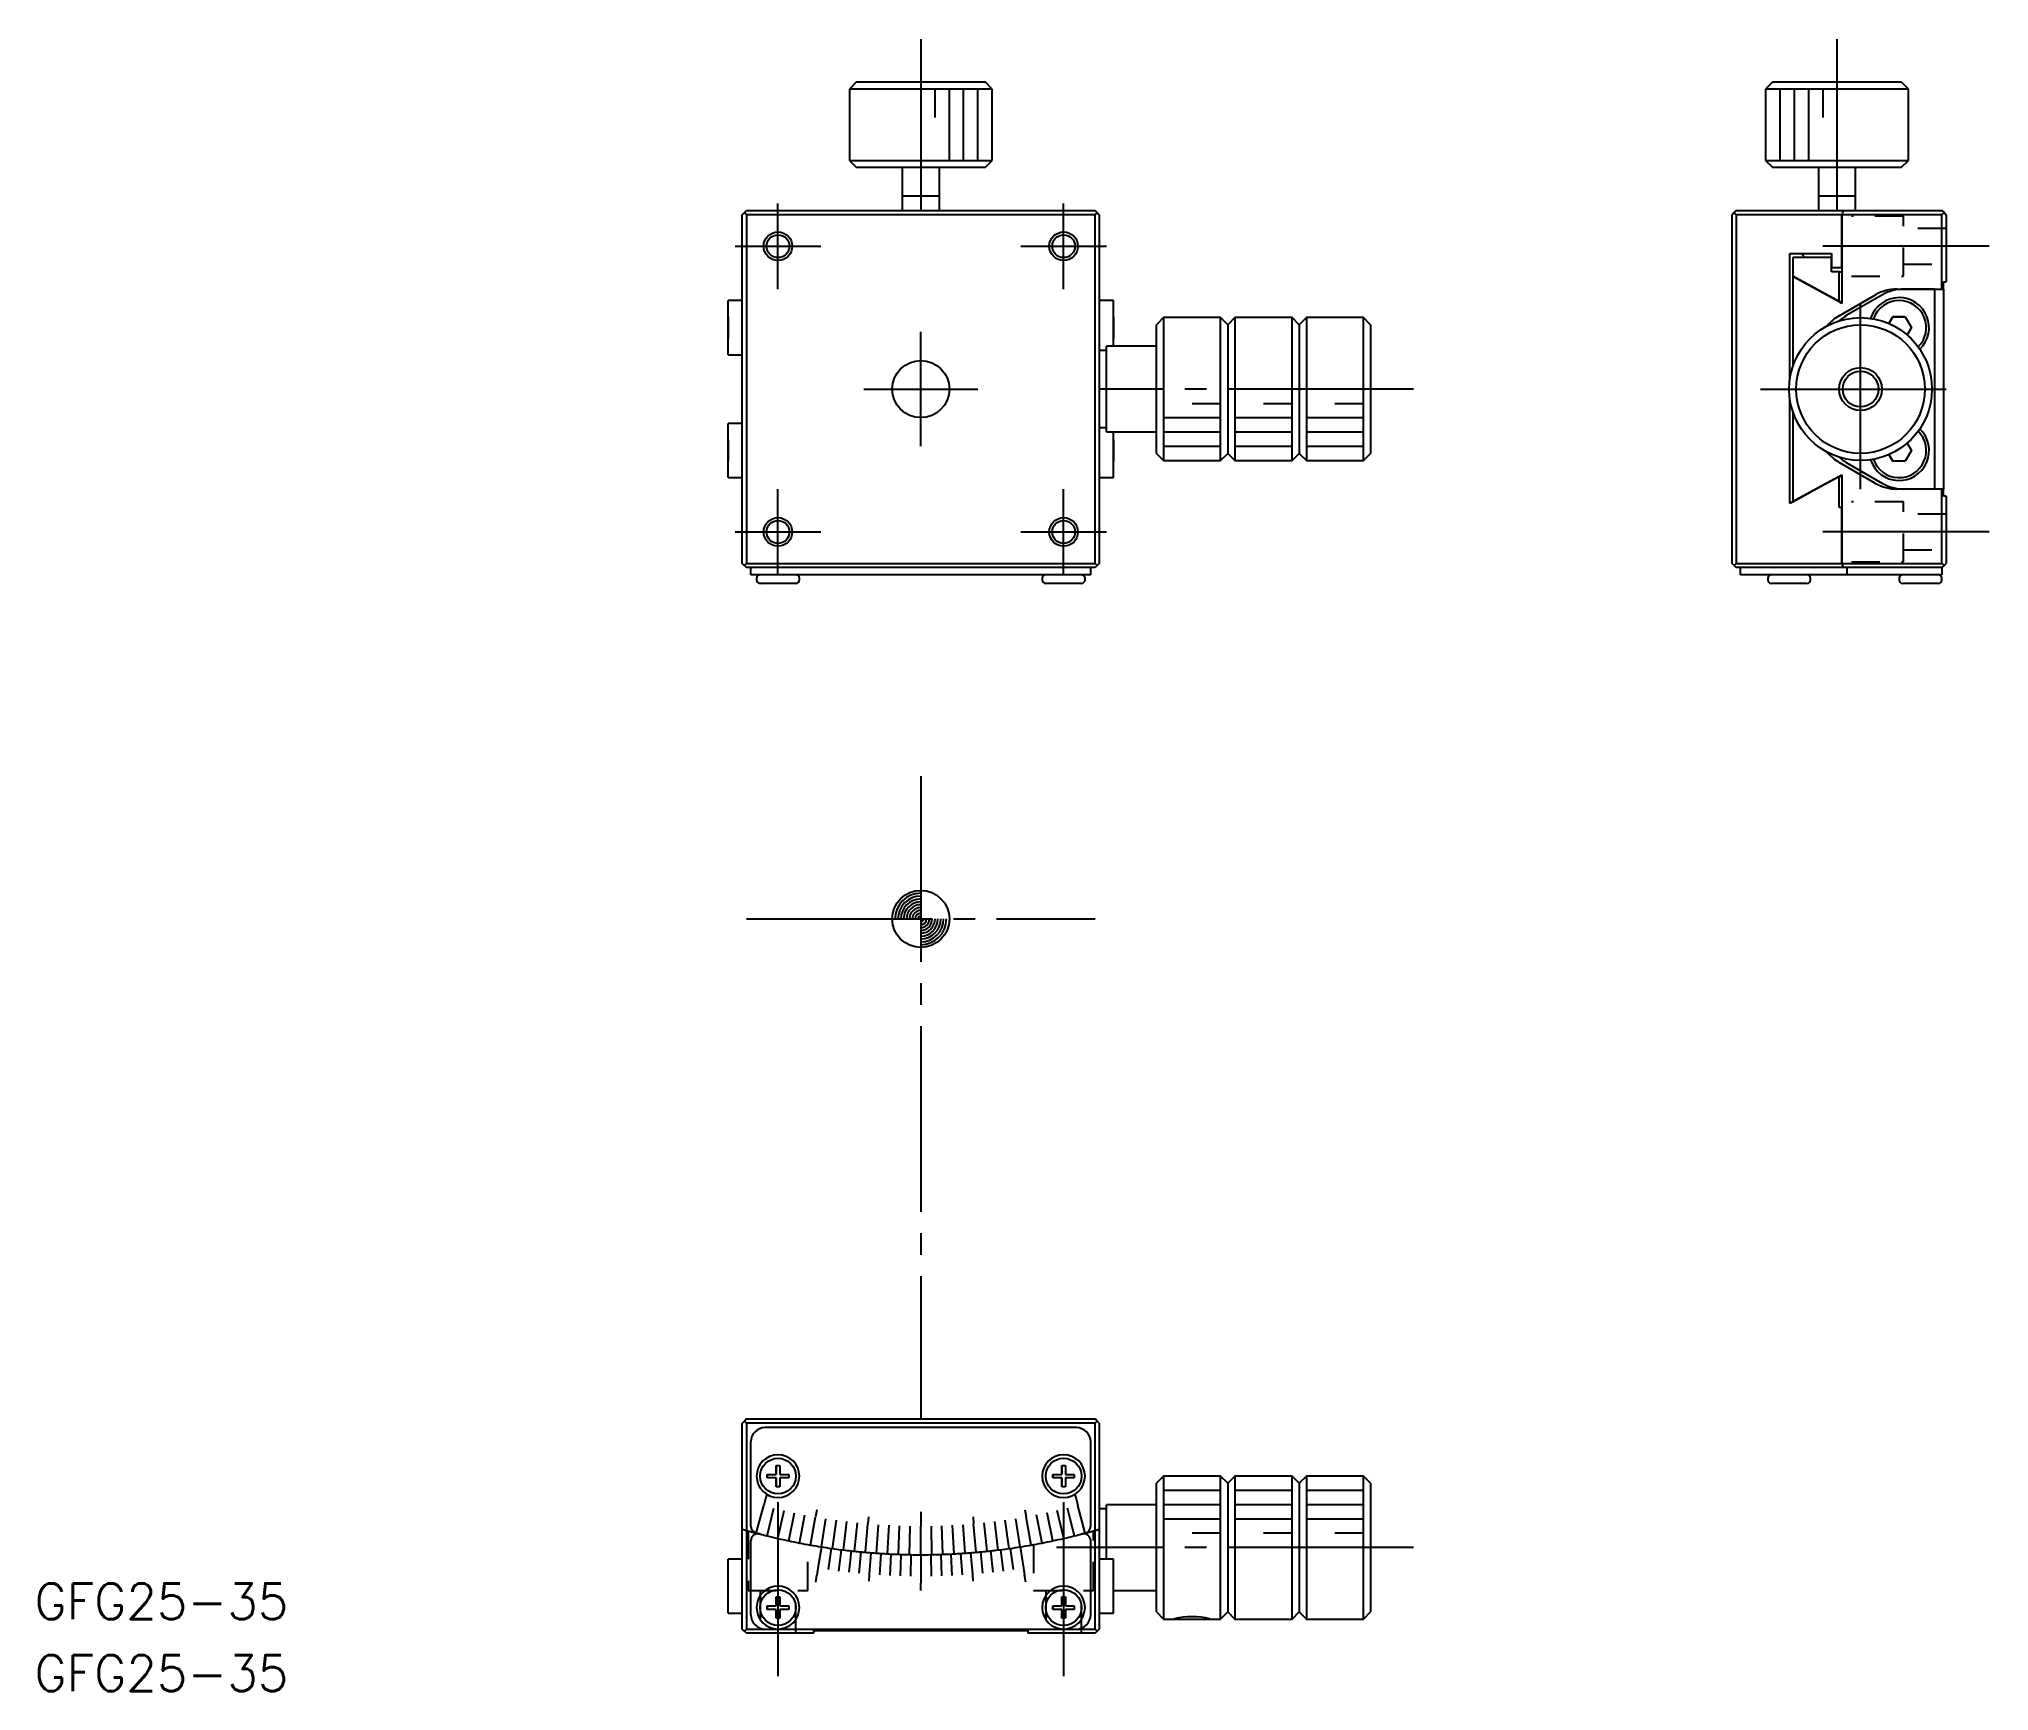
# Model space of a CAD drawing. Extents: x -2 to 135, y 121 to 236.
import ezdxf

# ---------------------------------------------------------------- set-up
doc = ezdxf.new("R2010")
doc.units = 0
doc.linetypes.add('CENTER', pattern=[17.5, 13, -1.5, 1.5, -1.5])
doc.linetypes.add('DASHED', pattern=[3.5, 2, -1.5])
doc.layers.get('0').update_dxf_attribs({"linetype": 'CONTINUOUS'})
doc.layers.add('CENTER', color=1, linetype='CENTER')
doc.styles.get("Standard").update_dxf_attribs({"font": 'txt.shx', "bigfont": '@extfont2.shx'})

msp = doc.modelspace()

# ---------------------------------------------------------------- linework, layer by layer
at = {"color": 7, "linetype": 'CONTINUOUS'}
for p, q in [((55.5, 233.38), (55, 232.88)), ((65, 232.88), (55, 232.88)), ((55, 232.88), (55, 227.88)), ((55.5, 233.38), (64.5, 233.38)), ((65, 232.88), (64.5, 233.38)), ((65, 227.88), (65, 232.88)), ((119.66, 233.38), (119.16, 232.88)), ((129.16, 232.88), (119.16, 232.88)), ((119.16, 232.88), (119.16, 227.88)), ((119.66, 233.38), (128.66, 233.38)), ((129.16, 232.88), (128.66, 233.38)), ((129.16, 227.88), (129.16, 232.88)), ((55, 227.88), (60, 227.88)), ((55, 227.88), (55.5, 227.38)), ((60, 227.38), (55.5, 227.38)), ((58.7, 227.38), (58.7, 225.38)), ((60, 227.88), (65, 227.88)), ((64.5, 227.38), (60, 227.38)), ((61.3, 225.38), (61.3, 227.38)), ((64.5, 227.38), (65, 227.88)), ((119.16, 227.88), (129.16, 227.88)), ((119.16, 227.88), (119.66, 227.38)), ((128.66, 227.38), (119.66, 227.38)), ((122.86, 227.38), (122.86, 225.38)), ((125.46, 225.38), (125.46, 227.38)), ((128.66, 227.38), (129.16, 227.88)), ((58.7, 225.39), (58.7, 225.38)), ((61.3, 225.38), (58.7, 225.38)), ((58.7, 225.38), (58.7, 224.38)), ((58.7, 225.38), (58.7, 225.38)), ((61.3, 225.38), (61.3, 225.39)), ((61.3, 224.38), (61.3, 225.38)), ((61.3, 225.38), (61.3, 225.38)), ((122.86, 225.39), (122.86, 224.38)), ((125.46, 225.38), (122.86, 225.38)), ((125.46, 225.38), (125.46, 225.39)), ((125.46, 225.38), (125.46, 225.38)), ((125.46, 224.38), (125.46, 225.38)), ((47.5, 224.08), (47.65, 224.23)), ((47.5, 199.68), (47.5, 224.08)), ((47.65, 224.23), (47.8, 224.38)), ((47.8, 224.08), (47.65, 224.23)), ((47.8, 224.38), (72.2, 224.38)), ((72.2, 224.08), (47.8, 224.08)), ((47.8, 224.08), (47.8, 199.68)), ((72.2, 224.38), (72.35, 224.23)), ((72.35, 224.23), (72.2, 224.08)), ((72.2, 199.68), (72.2, 224.08)), ((72.35, 224.23), (72.5, 224.08)), ((72.5, 224.08), (72.5, 199.68)), ((116.96, 224.23), (116.81, 224.08)), ((116.81, 199.68), (116.81, 224.08)), ((117.11, 224.38), (116.96, 224.23)), ((116.96, 224.23), (117.11, 224.08)), ((117.11, 224.38), (124.6, 224.38)), ((124.51, 224.08), (117.11, 224.08)), ((117.11, 224.08), (117.11, 199.68)), ((131.51, 224.08), (124.51, 224.08)), ((124.51, 224.08), (124.51, 220.38)), ((124.51, 220.38), (124.51, 224.08)), ((124.6, 224.38), (131.51, 224.38)), ((131.51, 224.38), (131.66, 224.23)), ((131.66, 224.23), (131.51, 224.08)), ((131.51, 218.88), (131.51, 224.08)), ((131.66, 224.23), (131.81, 224.08)), ((131.81, 224.08), (131.81, 219.38)), ((120.85, 221.38), (123.78, 221.38)), ((120.85, 212.57), (120.85, 221.38)), ((121.66, 221.38), (121.66, 221.34)), ((122.96, 221.34), (121.66, 221.34)), ((121.66, 221.34), (121.71, 221.29)), ((121.71, 221.29), (121.92, 221.08)), ((123.78, 221.34), (122.96, 221.34)), ((123.78, 221.38), (123.78, 221.08)), ((121.06, 221.08), (121.06, 219.79)), ((123.78, 221.08), (121.06, 221.08)), ((123.78, 220.38), (123.78, 221.08)), ((123.78, 221.08), (123.78, 220.38)), ((123.78, 220.08), (123.78, 220.38)), ((123.78, 220.38), (124.51, 220.38)), ((124.31, 220.08), (123.78, 220.08)), ((124.31, 218), (124.31, 220.08)), ((124.31, 220.08), (124.51, 220.08)), ((124.51, 220.38), (124.51, 217.88)), ((121.06, 219.79), (121.14, 219.74)), ((121.06, 219.79), (121.06, 213.47)), ((124.35, 217.98), (121.06, 219.79)), ((121.14, 219.74), (124.31, 218)), ((128.35, 218.88), (128.84, 218.88)), ((131.01, 218.88), (128.84, 218.88)), ((128.84, 218.88), (131.01, 218.88)), ((131.01, 204.88), (131.01, 218.88)), ((131.01, 218.88), (131.51, 218.88)), ((131.51, 218.88), (131.61, 218.88)), ((131.61, 219.38), (131.81, 219.38)), ((131.61, 218.88), (131.61, 219.38)), ((131.61, 218.88), (131.61, 204.88)), ((46.5, 214.28), (46.5, 218.08)), ((46.5, 214.28), (46.5, 218.08)), ((47.5, 218.08), (46.5, 218.08)), ((73.5, 218.08), (72.5, 218.08)), ((73.5, 214.88), (73.5, 218.08)), ((73.5, 214.88), (73.5, 218.08)), ((124.31, 217.01), (126.85, 218.48)), ((124.31, 218), (124.51, 218)), ((124.39, 217.95), (124.35, 217.98)), ((124.51, 217.88), (124.39, 217.95)), ((127.34, 218.48), (124.81, 217.02)), ((46.5, 216.93), (46.5, 216.18)), ((46.5, 216.18), (46.5, 216.93)), ((46.5, 216.18), (46.5, 215.43)), ((46.5, 215.43), (46.5, 216.18)), ((73.5, 216.93), (73.5, 216.18)), ((73.5, 216.18), (73.5, 216.93)), ((73.5, 215.43), (73.5, 216.18)), ((73.5, 216.18), (73.5, 215.43)), ((77, 216.88), (76.5, 216.38)), ((76.5, 207.38), (76.5, 216.38)), ((77, 216.88), (77, 206.88)), ((81, 216.88), (77, 216.88)), ((81, 206.88), (81, 216.88)), ((81.5, 216.38), (81, 216.88)), ((82, 216.88), (81.5, 216.38)), ((81.5, 216.38), (81.5, 211.88)), ((82, 216.88), (82, 211.88)), ((86, 216.88), (82, 216.88)), ((86, 206.88), (86, 216.88)), ((86.5, 216.38), (86, 216.88)), ((87, 216.88), (86.5, 216.38)), ((86.5, 216.38), (86.5, 211.88)), ((87, 216.88), (87, 211.88)), ((91, 216.88), (87, 216.88)), ((91, 211.88), (91, 216.88)), ((91.5, 216.38), (91, 216.88)), ((91.5, 216.38), (91.5, 211.88)), ((91.5, 216.38), (91.5, 213.38)), ((127.8, 216.47), (128.07, 216.93)), ((128.07, 216.93), (127.8, 216.47)), ((128.07, 216.93), (128.94, 216.93)), ((128.94, 216.93), (128.07, 216.93)), ((128.94, 216.93), (129.37, 216.18)), ((129.37, 216.18), (129.07, 215.67)), ((73, 214.58), (72.5, 214.58)), ((73, 214.32), (73, 214.88)), ((76.5, 214.88), (73, 214.88)), ((46.5, 214.28), (47.5, 214.28)), ((73, 209.44), (73, 214.32)), ((81.5, 211.88), (81.5, 207.38)), ((82, 211.88), (82, 206.88)), ((86.5, 211.88), (86.5, 207.38)), ((87, 211.88), (87, 206.88)), ((91, 206.88), (91, 211.88)), ((91.5, 211.88), (91.5, 207.38)), ((91.5, 210.38), (91.5, 207.38)), ((120.85, 203.86), (120.85, 211.19)), ((121.06, 210.3), (121.06, 203.98)), ((46.5, 205.68), (46.5, 209.48)), ((46.5, 205.68), (46.5, 209.48)), ((47.5, 209.48), (46.5, 209.48)), ((72.5, 209.18), (73, 209.18)), ((73, 208.88), (73, 209.44)), ((46.5, 208.33), (46.5, 207.58)), ((46.5, 207.58), (46.5, 208.33)), ((46.5, 207.58), (46.5, 206.83)), ((46.5, 206.83), (46.5, 207.58)), ((73, 208.88), (76.5, 208.88)), ((73.5, 205.68), (73.5, 208.88)), ((73.5, 205.68), (73.5, 208.88)), ((73.5, 208.33), (73.5, 207.58)), ((73.5, 207.58), (73.5, 208.33)), ((73.5, 206.83), (73.5, 207.58)), ((73.5, 207.58), (73.5, 206.83)), ((129.37, 207.58), (128.94, 206.83)), ((129.07, 208.1), (129.37, 207.58)), ((76.5, 207.38), (77, 206.88)), ((77, 206.88), (81, 206.88)), ((81, 206.88), (81.5, 207.38)), ((81.5, 207.38), (82, 206.88)), ((82, 206.88), (86, 206.88)), ((86, 206.88), (86.5, 207.38)), ((86.5, 207.38), (87, 206.88)), ((87, 206.88), (91, 206.88)), ((91, 206.88), (91.5, 207.38)), ((126.85, 205.28), (124.31, 206.75)), ((124.81, 206.75), (127.34, 205.28)), ((128.07, 206.83), (127.8, 207.3)), ((127.8, 207.3), (128.07, 206.83)), ((128.94, 206.83), (128.07, 206.83)), ((46.5, 205.68), (47.5, 205.68)), ((72.5, 205.68), (73.5, 205.68)), ((121.06, 203.98), (122.76, 204.91)), ((122.76, 204.91), (121.1, 204)), ((122.76, 204.91), (124.38, 205.81)), ((124.31, 205.77), (122.76, 204.91)), ((124.31, 203.58), (124.31, 205.77)), ((124.31, 205.77), (124.51, 205.77)), ((124.38, 205.81), (124.51, 205.88)), ((124.51, 205.88), (124.51, 203.58)), ((128.84, 204.88), (128.35, 204.88)), ((131.01, 204.88), (128.84, 204.88)), ((131.01, 204.88), (128.84, 204.88)), ((131.51, 204.88), (131.01, 204.88)), ((131.51, 199.68), (131.51, 204.88)), ((131.61, 204.88), (131.51, 204.88)), ((131.61, 204.38), (131.61, 204.88)), ((120.98, 203.93), (120.85, 203.86)), ((121.1, 204), (120.98, 203.93)), ((124.51, 203.58), (124.31, 203.58)), ((124.51, 203.58), (124.51, 199.68)), ((124.51, 199.68), (124.51, 203.58)), ((131.81, 204.38), (131.61, 204.38)), ((131.81, 204.38), (131.81, 199.68)), ((47.65, 199.53), (47.5, 199.68)), ((47.8, 199.68), (47.65, 199.53)), ((47.8, 199.38), (47.65, 199.53)), ((47.8, 199.68), (72.2, 199.68)), ((72.2, 199.38), (47.8, 199.38)), ((48.1, 198.88), (48.1, 199.38)), ((71.9, 198.88), (71.9, 199.38)), ((72.35, 199.53), (72.2, 199.68)), ((72.35, 199.53), (72.2, 199.38)), ((72.5, 199.68), (72.35, 199.53)), ((116.96, 199.53), (116.81, 199.68)), ((117.11, 199.68), (116.96, 199.53)), ((116.96, 199.53), (117.11, 199.38)), ((117.11, 199.68), (124.51, 199.68)), ((124.6, 199.38), (117.11, 199.38)), ((117.41, 198.88), (117.41, 199.38)), ((124.51, 199.68), (131.51, 199.68)), ((131.51, 199.38), (124.6, 199.38)), ((124.84, 199.38), (124.84, 198.88)), ((131.51, 199.68), (131.66, 199.53)), ((131.66, 199.53), (131.51, 199.38)), ((131.51, 199.38), (131.51, 198.88)), ((131.66, 199.53), (131.81, 199.68)), ((49.1, 198.88), (48.1, 198.88)), ((48.5, 198.63), (48.5, 198.53)), ((50, 198.28), (48.75, 198.28)), ((49.2, 198.88), (49.1, 198.88)), ((50.8, 198.88), (49.2, 198.88)), ((51.25, 198.28), (50, 198.28)), ((69.2, 198.88), (50.8, 198.88)), ((51.5, 198.53), (51.5, 198.63)), ((68.5, 198.63), (68.5, 198.53)), ((70, 198.28), (68.75, 198.28)), ((70.8, 198.88), (69.2, 198.88)), ((71.25, 198.28), (70, 198.28)), ((70.9, 198.88), (70.8, 198.88)), ((71.9, 198.88), (70.9, 198.88)), ((71.5, 198.53), (71.5, 198.63)), ((118.41, 198.88), (117.41, 198.88)), ((120.01, 198.88), (118.41, 198.88)), ((119.31, 198.63), (119.31, 198.53)), ((122.06, 198.28), (119.56, 198.28)), ((121.61, 198.88), (120.01, 198.88)), ((120.68, 198.28), (120.06, 198.28)), ((120.93, 198.28), (120.68, 198.28)), ((121.56, 198.28), (120.93, 198.28)), ((124.3, 198.88), (121.61, 198.88)), ((122.31, 198.53), (122.31, 198.63)), ((124.79, 198.88), (124.3, 198.88)), ((124.79, 198.88), (124.79, 198.88)), ((124.84, 198.88), (124.79, 198.88)), ((125.34, 198.88), (124.84, 198.88)), ((129.21, 198.88), (125.34, 198.88)), ((128.51, 198.63), (128.51, 198.53)), ((131.26, 198.28), (128.76, 198.28)), ((130.51, 198.88), (129.21, 198.88)), ((129.88, 198.28), (129.26, 198.28)), ((130.13, 198.28), (129.88, 198.28)), ((130.76, 198.28), (130.13, 198.28)), ((131.51, 198.88), (130.51, 198.88)), ((131.51, 198.53), (131.51, 198.63)), ((47.65, 139.64), (47.5, 139.49)), ((47.5, 132.08), (47.5, 139.49)), ((47.8, 139.79), (47.65, 139.64)), ((47.8, 139.49), (47.65, 139.64)), ((47.8, 139.79), (72.2, 139.79)), ((47.8, 139.49), (47.8, 131.99)), ((72.2, 139.49), (47.8, 139.49)), ((72.35, 139.64), (72.2, 139.79)), ((72.35, 139.64), (72.2, 139.49)), ((72.2, 131.99), (72.2, 139.49)), ((72.5, 139.49), (72.35, 139.64)), ((72.5, 139.49), (72.5, 132.08)), ((48.1, 132.29), (48.1, 138.19)), ((70.9, 139.19), (49.1, 139.19)), ((71.9, 132.29), (71.9, 138.19)), ((49.25, 135.91), (49.88, 135.91)), ((49.25, 135.66), (49.25, 135.91)), ((49.25, 135.91), (49.25, 135.66)), ((49.88, 135.66), (49.25, 135.66)), ((49.88, 136.54), (50.13, 136.54)), ((49.88, 135.91), (49.88, 136.54)), ((49.88, 136.54), (49.88, 135.91)), ((49.88, 135.04), (49.88, 135.66)), ((49.88, 135.66), (49.88, 135.04)), ((50.13, 136.54), (50.13, 135.91)), ((50.13, 135.91), (50.75, 135.91)), ((50.75, 135.66), (50.13, 135.66)), ((50.13, 135.66), (50.13, 135.04)), ((50.75, 135.91), (50.75, 135.66)), ((69.25, 135.66), (69.25, 135.91)), ((69.25, 135.91), (69.88, 135.91)), ((69.25, 135.91), (69.25, 135.66)), ((69.88, 135.66), (69.25, 135.66)), ((69.88, 135.91), (69.88, 136.54)), ((69.88, 136.54), (70.13, 136.54)), ((69.88, 136.54), (69.88, 135.91)), ((69.88, 135.04), (69.88, 135.66)), ((69.88, 135.66), (69.88, 135.04)), ((70.13, 136.54), (70.13, 135.91)), ((70.13, 135.91), (70.75, 135.91)), ((70.75, 135.66), (70.13, 135.66)), ((70.13, 135.66), (70.13, 135.04)), ((70.75, 135.91), (70.75, 135.66)), ((77, 135.79), (76.5, 135.29)), ((76.5, 126.29), (76.5, 135.29)), ((81, 135.79), (77, 135.79)), ((77, 135.79), (77, 125.79)), ((81.5, 135.29), (81, 135.79)), ((81, 125.79), (81, 135.79)), ((82, 135.79), (81.5, 135.29)), ((81.5, 135.29), (81.5, 126.29)), ((86, 135.79), (82, 135.79)), ((82, 135.79), (82, 125.79)), ((86.5, 135.29), (86, 135.79)), ((86, 125.79), (86, 135.79)), ((87, 135.79), (86.5, 135.29)), ((86.5, 135.29), (86.5, 126.29)), ((91, 135.79), (87, 135.79)), ((87, 135.79), (87, 125.79)), ((91.5, 135.29), (91, 135.79)), ((91, 125.79), (91, 135.79)), ((91.5, 135.29), (91.5, 132.29)), ((91.5, 135.29), (91.5, 126.29)), ((50.13, 135.04), (49.88, 135.04)), ((70.13, 135.04), (69.88, 135.04)), ((73, 133.49), (72.5, 133.49)), ((73, 133.59), (73, 133.79)), ((76.5, 133.79), (73, 133.79)), ((73, 129.99), (73, 133.59)), ((47.5, 125.09), (47.5, 132.08)), ((47.8, 131.99), (47.8, 125.09)), ((48.1, 126.09), (48.1, 131.26)), ((71.9, 126.09), (71.9, 131.26)), ((72.2, 125.09), (72.2, 131.99)), ((72.5, 132.08), (72.5, 125.09)), ((47.5, 129.99), (46.5, 129.99)), ((46.5, 126.19), (46.5, 129.99)), ((73.5, 129.99), (72.5, 129.99)), ((73.5, 126.19), (73.5, 129.99)), ((91.5, 129.29), (91.5, 126.29)), ((49.88, 127.34), (50.13, 127.34)), ((49.88, 126.71), (49.88, 127.34)), ((49.88, 127.34), (49.88, 126.71)), ((50.13, 127.34), (50.13, 126.71)), ((69.88, 126.71), (69.88, 127.34)), ((69.88, 127.34), (70.13, 127.34)), ((69.88, 127.34), (69.88, 126.71)), ((70.13, 127.34), (70.13, 126.71)), ((73.5, 127.79), (76.5, 127.79)), ((46.5, 126.19), (47.5, 126.19)), ((49.25, 126.71), (49.88, 126.71)), ((49.25, 126.46), (49.25, 126.71)), ((49.25, 126.71), (49.25, 126.46)), ((49.88, 126.46), (49.25, 126.46)), ((49.88, 125.84), (49.88, 126.46)), ((49.88, 126.46), (49.88, 125.84)), ((50.13, 125.84), (49.88, 125.84)), ((50.13, 126.71), (50.75, 126.71)), ((50.75, 126.46), (50.13, 126.46)), ((50.13, 126.46), (50.13, 125.84)), ((50.75, 126.71), (50.75, 126.46)), ((69.25, 126.46), (69.25, 126.71)), ((69.25, 126.71), (69.88, 126.71)), ((69.25, 126.71), (69.25, 126.46)), ((69.88, 126.46), (69.25, 126.46)), ((69.88, 125.84), (69.88, 126.46)), ((69.88, 126.46), (69.88, 125.84)), ((70.13, 125.84), (69.88, 125.84)), ((70.13, 126.71), (70.75, 126.71)), ((70.75, 126.46), (70.13, 126.46)), ((70.13, 126.46), (70.13, 125.84)), ((70.75, 126.71), (70.75, 126.46)), ((72.5, 126.19), (73.5, 126.19)), ((76.5, 126.29), (77, 125.79)), ((77, 125.79), (81, 125.79)), ((81, 125.79), (81.5, 126.29)), ((81.5, 126.29), (82, 125.79)), ((82, 125.79), (86, 125.79)), ((86, 125.79), (86.5, 126.29)), ((86.5, 126.29), (87, 125.79)), ((87, 125.79), (91, 125.79)), ((91, 125.79), (91.5, 126.29)), ((47.65, 124.94), (47.5, 125.09)), ((47.8, 125.09), (47.65, 124.94)), ((47.8, 124.79), (47.65, 124.94)), ((47.8, 125.09), (49.1, 125.09)), ((52.5, 124.79), (47.8, 124.79)), ((49.1, 125.09), (50, 125.09)), ((50, 125.09), (70, 125.09)), ((52.5, 124.99), (67.5, 124.99)), ((52.5, 124.79), (52.5, 124.99)), ((67.5, 124.99), (67.5, 124.79)), ((72.2, 124.79), (67.5, 124.79)), ((70, 125.09), (70.9, 125.09)), ((70.9, 125.09), (72.2, 125.09)), ((72.35, 124.94), (72.2, 125.09)), ((72.35, 124.94), (72.2, 124.79)), ((72.5, 125.09), (72.35, 124.94))]:
    msp.add_line(p, q, dxfattribs=at)
at = {"color": 3, "linetype": 'CONTINUOUS'}
for p, q in [((61, 230.88), (61, 232.88)), ((62, 227.88), (62, 232.88)), ((63, 227.88), (63, 232.88)), ((64, 227.88), (64, 232.88)), ((120.16, 232.88), (120.16, 227.88)), ((121.16, 232.88), (121.16, 227.88)), ((122.16, 232.88), (122.16, 227.88)), ((123.16, 232.88), (123.16, 230.88)), ((79, 210.88), (81, 210.88)), ((84, 210.88), (86, 210.88)), ((89, 210.88), (91, 210.88)), ((77, 209.88), (81, 209.88)), ((82, 209.88), (86, 209.88)), ((87, 209.88), (91, 209.88)), ((77, 208.88), (81, 208.88)), ((77, 207.88), (81, 207.88)), ((82, 208.88), (86, 208.88)), ((82, 207.88), (86, 207.88)), ((87, 208.88), (91, 208.88)), ((87, 207.88), (91, 207.88)), ((49.13, 134.22), (49, 133.74)), ((49.21, 134.51), (49.13, 134.22)), ((70.79, 134.51), (70.87, 134.22)), ((70.87, 134.22), (71, 133.74)), ((81, 134.79), (77, 134.79)), ((86, 134.79), (82, 134.79)), ((91, 134.79), (87, 134.79)), ((48.48, 131.8), (49, 133.74)), ((49.24, 131.61), (49.72, 133.55)), ((49.99, 131.43), (50.44, 133.38)), ((50.75, 131.26), (51.16, 133.22)), ((51.51, 131.11), (51.89, 133.07)), ((52.27, 130.96), (52.62, 132.93)), ((52.71, 133.43), (52.62, 132.93)), ((53.04, 130.84), (53.35, 132.81)), ((53.81, 130.72), (54.09, 132.7)), ((54.58, 130.62), (54.82, 132.61)), ((55.35, 130.53), (55.56, 132.52)), ((56.34, 132.95), (56.3, 132.45)), ((60, 133.29), (60, 132.79)), ((60, 132.79), (60, 132.29)), ((63.66, 132.95), (63.7, 132.45)), ((64.65, 130.53), (64.44, 132.52)), ((65.42, 130.62), (65.18, 132.61)), ((66.19, 130.72), (65.92, 132.7)), ((66.96, 130.84), (66.65, 132.81)), ((67.29, 133.43), (67.38, 132.93)), ((67.73, 130.96), (67.38, 132.93)), ((68.49, 131.11), (68.11, 133.07)), ((69.25, 131.26), (68.84, 133.22)), ((70.01, 131.43), (69.56, 133.38)), ((70.77, 131.61), (70.28, 133.55)), ((71.52, 131.8), (71, 133.74)), ((81, 133.79), (77, 133.79)), ((81, 132.79), (77, 132.79)), ((86, 133.79), (82, 133.79)), ((86, 132.79), (82, 132.79)), ((91, 133.79), (87, 133.79)), ((91, 132.79), (87, 132.79)), ((56.12, 130.46), (56.3, 132.45)), ((56.9, 130.4), (57.04, 132.39)), ((57.67, 130.35), (57.78, 132.35)), ((58.45, 130.32), (58.52, 132.31)), ((59.22, 130.3), (59.26, 132.3)), ((60, 130.29), (60, 132.29)), ((60.78, 130.3), (60.74, 132.3)), ((61.55, 130.32), (61.48, 132.31)), ((62.33, 130.35), (62.22, 132.35)), ((63.1, 130.4), (62.97, 132.39)), ((63.88, 130.46), (63.7, 132.45)), ((81, 131.79), (79, 131.79)), ((86, 131.79), (84, 131.79)), ((91, 131.79), (89, 131.79)), ((53.04, 130.84), (52.8, 129.35)), ((53.73, 130.73), (53.52, 129.25)), ((54.42, 130.64), (54.24, 129.15)), ((55.12, 130.56), (54.95, 129.07)), ((55.81, 130.49), (55.67, 128.99)), ((56.51, 130.43), (56.39, 128.93)), ((57.21, 130.38), (57.11, 128.88)), ((57.9, 130.34), (57.83, 128.84)), ((58.6, 130.31), (58.56, 128.81)), ((59.3, 130.29), (59.28, 128.79)), ((60, 130.29), (60, 128.79)), ((60.7, 130.29), (60.72, 128.79)), ((61.4, 130.31), (61.45, 128.81)), ((62.1, 130.34), (62.17, 128.84)), ((62.79, 130.38), (62.89, 128.88)), ((63.49, 130.43), (63.61, 128.93)), ((64.19, 130.49), (64.33, 128.99)), ((64.88, 130.56), (65.05, 129.07)), ((65.58, 130.64), (65.77, 129.15)), ((66.27, 130.73), (66.48, 129.25)), ((66.96, 130.84), (67.2, 129.35)), ((52.65, 128.37), (52.73, 128.86)), ((52.8, 129.35), (52.73, 128.86)), ((56.39, 128.93), (56.35, 128.43)), ((60, 128.79), (60, 128.29)), ((63.61, 128.93), (63.65, 128.43)), ((67.2, 129.35), (67.27, 128.86)), ((67.35, 128.37), (67.27, 128.86)), ((60, 127.79), (60, 128.29))]:
    msp.add_line(p, q, dxfattribs=at)
at = {"color": 3, "linetype": 'DASHED'}
for p, q in [((128.81, 223.98), (125.17, 223.98)), ((128.81, 219.78), (128.81, 223.98)), ((131.81, 223.13), (128.81, 223.13)), ((128.81, 220.63), (131.81, 220.63)), ((125.17, 219.78), (128.81, 219.78)), ((128.81, 203.98), (125.17, 203.98)), ((128.81, 199.78), (128.81, 203.98)), ((131.81, 203.13), (128.81, 203.13)), ((125.17, 199.78), (128.81, 199.78)), ((128.81, 200.63), (131.81, 200.63)), ((47.9, 131.97), (47.9, 127.79)), ((72.1, 127.79), (72.1, 131.97)), ((52.1, 127.79), (52.1, 131)), ((67.9, 131), (67.9, 127.79)), ((47.9, 127.79), (52.1, 127.79)), ((48.75, 127.79), (48.75, 124.79)), ((51.25, 124.79), (51.25, 127.79)), ((67.9, 127.79), (72.1, 127.79)), ((68.75, 127.79), (68.75, 124.79)), ((71.25, 124.79), (71.25, 127.79))]:
    msp.add_line(p, q, dxfattribs=at)
at = {"color": 3, "linetype": 'CONTINUOUS'}
for centre, radius in [((50, 221.88), 1), ((70, 221.88), 1), ((125.81, 211.88), 1.5), ((50, 201.88), 1), ((70, 201.88), 1), ((50, 135.79), 1.25), ((70, 135.79), 1.25), ((50, 126.59), 1.25), ((70, 126.59), 1.25)]:
    msp.add_circle(centre, radius, dxfattribs=at)
at = {"color": 7, "linetype": 'CONTINUOUS'}
for centre, radius in [((50, 221.88), 0.8), ((70, 221.88), 0.8), ((125.81, 211.88), 5), ((125.81, 211.88), 4.5), ((60, 211.88), 2), ((125.81, 211.88), 1.25), ((50, 201.88), 0.8), ((70, 201.88), 0.8), ((60, 174.79), 2)]:
    msp.add_circle(centre, radius, dxfattribs=at)
for centre, radius, start, end in [((81.81, 236.58), 44.5, 343.6861, 344.0882), ((81.81, 236.58), 44.5, 343.6861, 344.0882), ((128.35, 215.88), 3, 90, 120), ((128.84, 215.88), 3, 90, 120), ((128.51, 216.18), 2.1, 90, 161.9608), ((128.51, 216.18), 1.9, 90, 161.0267), ((128.51, 216.18), 2.1, 313.7892, 90), ((128.51, 216.18), 1.9, 314.7233, 90), ((125.81, 214.42), 3, 120, 140.9281), ((126.31, 214.42), 3, 120, 132.0604), ((128.51, 207.58), 2.1, 198.0392, 46.2108), ((128.51, 207.58), 1.9, 198.9733, 45.2767), ((125.81, 209.35), 3, 219.0719, 240), ((126.31, 209.34), 3, 227.9396, 240), ((128.35, 207.88), 3, 240, 270), ((128.84, 207.88), 3, 240, 270), ((81.81, 187.18), 44.5, 15.9118, 16.3139), ((81.81, 187.18), 44.5, 15.9118, 16.3139), ((48.75, 198.63), 0.25, 90, 180), ((48.75, 198.53), 0.25, 180, 270), ((51.25, 198.63), 0.25, 0, 90), ((51.25, 198.53), 0.25, 270, 0), ((68.75, 198.63), 0.25, 90, 180), ((68.75, 198.53), 0.25, 180, 270), ((71.25, 198.63), 0.25, 0, 90), ((71.25, 198.53), 0.25, 270, 0), ((119.56, 198.63), 0.25, 90, 180), ((119.56, 198.53), 0.25, 180, 270), ((122.06, 198.63), 0.25, 0, 90), ((122.06, 198.53), 0.25, 270, 0), ((128.76, 198.63), 0.25, 90, 180), ((128.76, 198.53), 0.25, 180, 270), ((131.26, 198.63), 0.25, 0, 90), ((131.26, 198.53), 0.25, 270, 0), ((60, 174.79), 1.8, 90, 180), ((60, 174.79), 1.6, 90, 180), ((60, 174.79), 1.4, 90, 180), ((60, 174.79), 1.2, 90, 180), ((60, 174.79), 1, 90, 180), ((60, 174.79), 0.8, 89.9998, 180.0001), ((60, 174.79), 0.6, 89.9999, 180), ((60, 174.79), 0.4, 90, 180), ((60, 174.79), 0.2, 90, 180), ((60, 174.79), 1.2, 270, 360), ((60, 174.79), 1.8, 270, 0), ((60, 174.79), 1.6, 270, 0), ((60, 174.79), 1.4, 270, 360), ((60, 174.79), 1, 270, 360), ((60, 174.79), 0.6, 269.9999, 0), ((60, 174.79), 0.4, 270, 0), ((60, 174.79), 0.2, 270, 0), ((60, 174.79), 0.8, 270.0002, 359.9999), ((49.1, 138.19), 1, 90, 180), ((70.9, 138.19), 1, 0, 90), ((50, 135.79), 1.5, 90, 0), ((50, 135.79), 1.5, 0, 90), ((70, 135.79), 1.5, 90, 0), ((70, 135.79), 1.5, 0, 90), ((60, 174.79), 44.5, 253.6861, 254.0882), ((60, 174.79), 44.5, 253.6861, 254.0882), ((60, 174.79), 44.5, 254.0882, 254.9839), ((60, 174.79), 44.5, 254.0882, 254.9839), ((48.6, 132.29), 0.5, 180, 254.9839), ((48.6, 131.26), 0.5, 75.3252, 180), ((60, 174.79), 44.5, 254.9839, 255), ((60, 174.79), 44.5, 255, 255.3252), ((60, 174.79), 44.5, 255.3252, 256), ((60, 174.79), 44.5, 255.3252, 256), ((60, 174.79), 44.5, 256, 257), ((60, 174.79), 44.5, 256, 257), ((60, 174.79), 44.5, 257, 258), ((60, 174.79), 44.5, 257, 258), ((60, 174.79), 44.5, 258, 259), ((60, 174.79), 44.5, 258, 259), ((60, 174.79), 44.5, 259, 260), ((60, 174.79), 44.5, 259, 260), ((60, 174.79), 44.5, 280, 281), ((60, 174.79), 44.5, 280, 281), ((60, 174.79), 44.5, 281, 282), ((60, 174.79), 44.5, 281, 282), ((60, 174.79), 44.5, 282, 283), ((60, 174.79), 44.5, 282, 283), ((60, 174.79), 44.5, 283, 284), ((60, 174.79), 44.5, 283, 284), ((60, 174.79), 44.5, 284, 284.6748), ((60, 174.79), 44.5, 284, 284.6748), ((60, 174.79), 44.5, 284.6748, 285), ((71.4, 131.26), 0.5, 0, 104.6748), ((60, 174.79), 44.5, 285, 285.0161), ((71.4, 132.29), 0.5, 285.0161, 0), ((60, 174.79), 44.5, 285.0161, 285.9118), ((60, 174.79), 44.5, 285.0161, 285.9118), ((60, 174.79), 44.5, 285.9118, 286.3139), ((60, 174.79), 44.5, 285.9118, 286.3139), ((60, 174.79), 44.5, 260, 261), ((60, 174.79), 44.5, 260, 261), ((60, 174.79), 44.5, 261, 261.9), ((60, 174.79), 44.5, 261, 261.9), ((60, 174.79), 44.5, 261.9, 262), ((60, 174.79), 44.5, 261.9, 262), ((60, 174.79), 44.5, 262, 262.8), ((60, 174.79), 44.5, 262, 262.8), ((60, 174.79), 44.5, 262.8, 263), ((60, 174.79), 44.5, 262.8, 263), ((60, 174.79), 44.5, 263, 263.7), ((60, 174.79), 44.5, 263, 263.7), ((60, 174.79), 44.5, 263.7, 264), ((60, 174.79), 44.5, 263.7, 264), ((60, 174.79), 44.5, 264, 264.6), ((60, 174.79), 44.5, 264, 264.6), ((60, 174.79), 44.5, 264.6, 265), ((60, 174.79), 44.5, 264.6, 265), ((60, 174.79), 44.5, 265, 265.5), ((60, 174.79), 44.5, 265, 265.5), ((60, 174.79), 44.5, 265.5, 266), ((60, 174.79), 44.5, 265.5, 266), ((60, 174.79), 44.5, 266, 266.4), ((60, 174.79), 44.5, 266, 266.4), ((60, 174.79), 44.5, 266.4, 267), ((60, 174.79), 44.5, 266.4, 267), ((60, 174.79), 44.5, 267, 267.3), ((60, 174.79), 44.5, 267, 267.3), ((60, 174.79), 44.5, 267.3, 268), ((60, 174.79), 44.5, 267.3, 268), ((60, 174.79), 44.5, 268, 268.2), ((60, 174.79), 44.5, 268, 268.2), ((60, 174.79), 44.5, 268.2, 269), ((60, 174.79), 44.5, 268.2, 269), ((60, 174.79), 44.5, 269, 269.1), ((60, 174.79), 44.5, 269, 269.1), ((60, 174.79), 44.5, 269.1, 270), ((60, 174.79), 44.5, 269.1, 270), ((60, 174.79), 44.5, 270, 270.9), ((60, 174.79), 44.5, 270, 270.9), ((60, 174.79), 44.5, 270.9, 271), ((60, 174.79), 44.5, 270.9, 271), ((60, 174.79), 44.5, 271, 271.8), ((60, 174.79), 44.5, 271, 271.8), ((60, 174.79), 44.5, 271.8, 272), ((60, 174.79), 44.5, 271.8, 272), ((60, 174.79), 44.5, 272, 272.7), ((60, 174.79), 44.5, 272, 272.7), ((60, 174.79), 44.5, 272.7, 273), ((60, 174.79), 44.5, 272.7, 273), ((60, 174.79), 44.5, 273, 273.6), ((60, 174.79), 44.5, 273, 273.6), ((60, 174.79), 44.5, 273.6, 274), ((60, 174.79), 44.5, 273.6, 274), ((60, 174.79), 44.5, 274, 274.5), ((60, 174.79), 44.5, 274, 274.5), ((60, 174.79), 44.5, 274.5, 275), ((60, 174.79), 44.5, 274.5, 275), ((60, 174.79), 44.5, 275, 275.4), ((60, 174.79), 44.5, 275, 275.4), ((60, 174.79), 44.5, 275.4, 276), ((60, 174.79), 44.5, 275.4, 276), ((60, 174.79), 44.5, 276, 276.3), ((60, 174.79), 44.5, 276, 276.3), ((60, 174.79), 44.5, 276.3, 277), ((60, 174.79), 44.5, 276.3, 277), ((60, 174.79), 44.5, 277, 277.2), ((60, 174.79), 44.5, 277, 277.2), ((60, 174.79), 44.5, 277.2, 278), ((60, 174.79), 44.5, 277.2, 278), ((60, 174.79), 44.5, 278, 278.1), ((60, 174.79), 44.5, 278, 278.1), ((60, 174.79), 44.5, 278.1, 279), ((60, 174.79), 44.5, 278.1, 279), ((60, 174.79), 44.5, 279, 280), ((60, 174.79), 44.5, 279, 280), ((50, 126.59), 1.5, 90, 0), ((50, 126.59), 1.5, 0, 90), ((70, 126.59), 1.5, 90, 0), ((70, 126.59), 1.5, 0, 90), ((49.1, 126.09), 1, 180, 270), ((70.9, 126.09), 1, 270, 0), ((79, 120.95), 5, 75.523, 104.477)]:
    msp.add_arc(centre, radius, start, end, dxfattribs=at)
at = {"layer": 'CENTER', "color": 1, "linetype": 'CENTER'}
for p, q in [((60, 236.38), (60, 224.38)), ((124.16, 236.38), (124.16, 224.38)), ((50, 218.88), (50, 224.88)), ((70, 218.88), (70, 224.88)), ((47, 221.88), (53, 221.88)), ((67, 221.88), (73, 221.88)), ((134.81, 221.88), (123.17, 221.88)), ((125.81, 204.88), (125.81, 218.88)), ((60, 207.88), (60, 215.88)), ((56, 211.88), (64, 211.88)), ((94.5, 211.88), (72.5, 211.88)), ((118.81, 211.88), (132.81, 211.88)), ((50, 198.88), (50, 204.88)), ((70, 198.88), (70, 204.88)), ((47, 201.88), (53, 201.88)), ((67, 201.88), (73, 201.88)), ((134.81, 201.88), (123.17, 201.88)), ((60, 184.79), (60, 139.79)), ((47.8, 174.79), (72.2, 174.79)), ((50, 133.97), (50, 121.79)), ((70, 133.97), (70, 121.79)), ((94.5, 130.79), (69.5, 130.79))]:
    msp.add_line(p, q, dxfattribs=at)

# ---------------------------------------------------------------- texts
at = {"color": 7, "linetype": 'CONTINUOUS'}
for p in [(-2.07, 125.78), (-2.07, 120.75)]:
    msp.add_text('GFG25-35', height=2.5, dxfattribs=at).set_placement(p)

doc.saveas('drawing.dxf')
